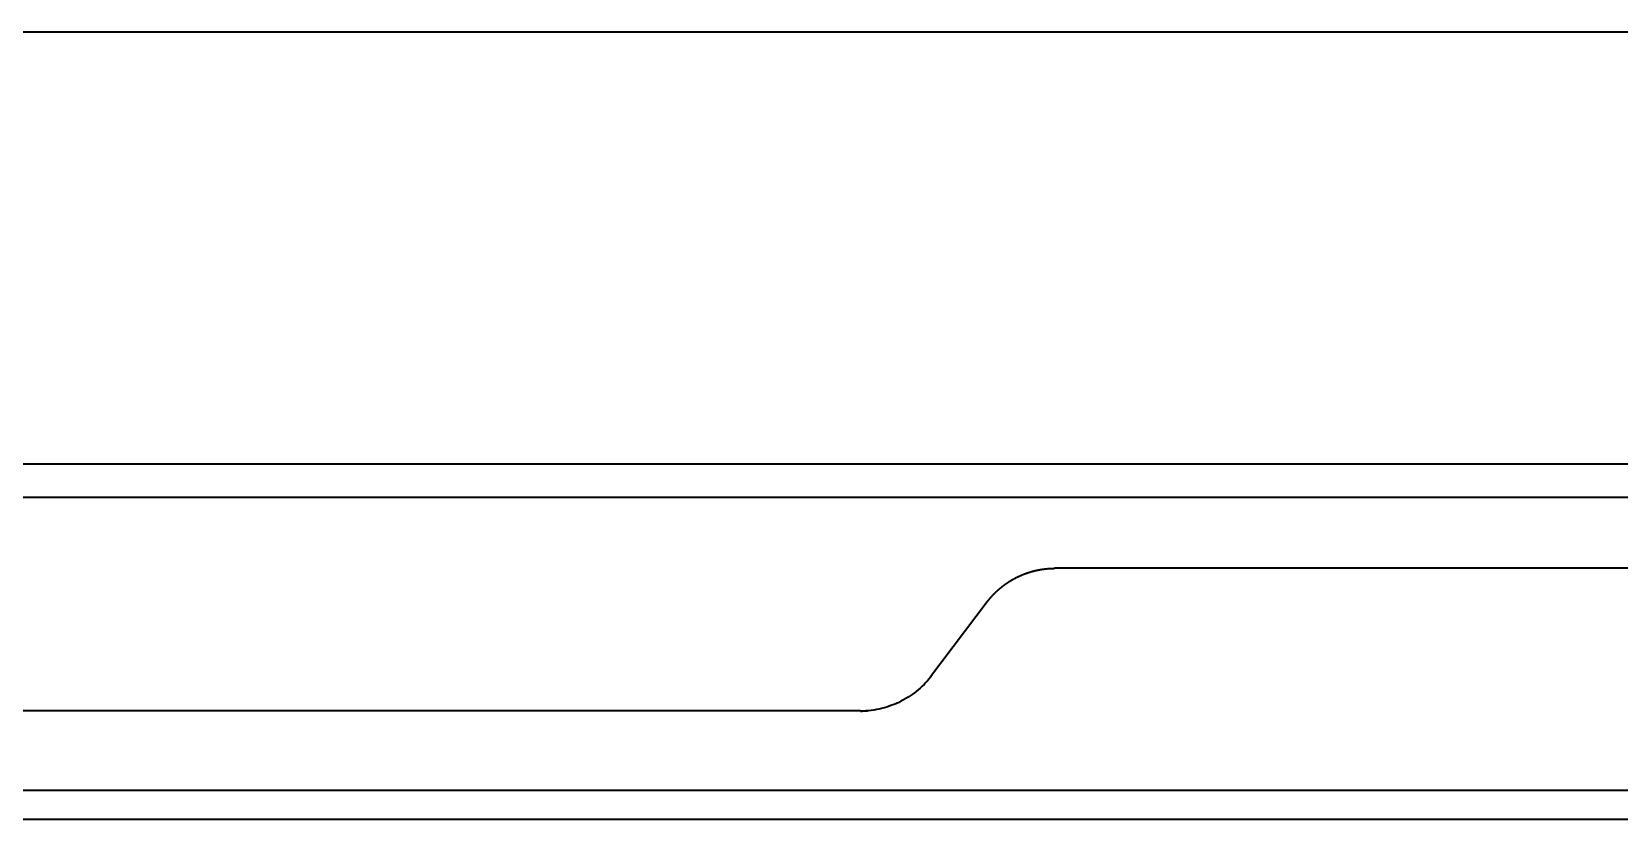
# Model space of a CAD drawing. Extents: x 53 to 4124, y 6244 to 10190.
# Drawn here: x 2505.2 to 2600.8, y 10058.4 to 10105.8 of the extents above; entities that cross this region are included whole.
import ezdxf

# ---------------------------------------------------------------- set-up
doc = ezdxf.new("R2010")
doc.units = 0
doc.header["$LTSCALE"] = 5
doc.layers.add('1', color=7, linetype='CONTINUOUS', true_color=0xffffff)
doc.layers.add('4', color=7, linetype='CONTINUOUS', true_color=0xffffff)

msp = doc.modelspace()

# ---------------------------------------------------------------- linework, layer by layer
at = {"layer": '1', "color": 7, "linetype": 'Continuous', "lineweight": 35}
for p, q in [((2412.323, 10105.759), (2766.227, 10105.759)), ((2761.995, 10079.759), (2416.556, 10079.759)), ((2414.142, 10077.759), (2764.409, 10077.759))]:
    msp.add_line(p, q, dxfattribs=at)
at = {"layer": '4', "color": 7, "linetype": 'Continuous', "lineweight": 35}
for p, q in [((2611.731, 10073.486), (2566.819, 10073.486)), ((2562.739, 10071.472), (2559.325, 10066.961)), ((2555.119, 10064.904), (2287.025, 10064.904)), ((2287.01, 10060.143), (2891.541, 10060.143)), ((2285.043, 10058.393), (2893.507, 10058.393))]:
    msp.add_line(p, q, dxfattribs=at)
for points, knots in [([(2562.697, 10071.411), (2562.704, 10071.421), (2562.717, 10071.44), (2562.739, 10071.468), (2562.76, 10071.496), (2562.782, 10071.524), (2562.803, 10071.551), (2562.825, 10071.579), (2562.847, 10071.606), (2562.869, 10071.633), (2562.892, 10071.66), (2562.914, 10071.687), (2562.937, 10071.714), (2562.96, 10071.74), (2562.983, 10071.766), (2563.006, 10071.792), (2563.03, 10071.818), (2563.053, 10071.844), (2563.077, 10071.87), (2563.101, 10071.895), (2563.125, 10071.92), (2563.149, 10071.945), (2563.173, 10071.97), (2563.198, 10071.994), (2563.222, 10072.019), (2563.247, 10072.043), (2563.272, 10072.067), (2563.297, 10072.09), (2563.322, 10072.114), (2563.348, 10072.137), (2563.373, 10072.161), (2563.398, 10072.184), (2563.424, 10072.206), (2563.45, 10072.229), (2563.476, 10072.251), (2563.502, 10072.274), (2563.528, 10072.296), (2563.555, 10072.317), (2563.581, 10072.339), (2563.608, 10072.36), (2563.634, 10072.382), (2563.661, 10072.403), (2563.688, 10072.423), (2563.715, 10072.444), (2563.742, 10072.465), (2563.769, 10072.485), (2563.797, 10072.505), (2563.824, 10072.525), (2563.852, 10072.544), (2563.879, 10072.564), (2563.907, 10072.583), (2563.935, 10072.602), (2563.963, 10072.62), (2563.991, 10072.639), (2564.019, 10072.657), (2564.047, 10072.676), (2564.076, 10072.694), (2564.104, 10072.711), (2564.132, 10072.729), (2564.161, 10072.746), (2564.19, 10072.763), (2564.218, 10072.78), (2564.247, 10072.797), (2564.276, 10072.814), (2564.305, 10072.83), (2564.334, 10072.846), (2564.363, 10072.862), (2564.392, 10072.878), (2564.422, 10072.893), (2564.451, 10072.909), (2564.48, 10072.924), (2564.51, 10072.938), (2564.539, 10072.953), (2564.569, 10072.968), (2564.598, 10072.982), (2564.628, 10072.996), (2564.658, 10073.01), (2564.688, 10073.023), (2564.717, 10073.037), (2564.747, 10073.05), (2564.777, 10073.063), (2564.807, 10073.076), (2564.837, 10073.089), (2564.867, 10073.101), (2564.898, 10073.113), (2564.928, 10073.125), (2564.958, 10073.137), (2564.988, 10073.149), (2565.018, 10073.16), (2565.049, 10073.171), (2565.079, 10073.182), (2565.11, 10073.193), (2565.14, 10073.204), (2565.17, 10073.214), (2565.201, 10073.224), (2565.231, 10073.234), (2565.262, 10073.244), (2565.292, 10073.254), (2565.323, 10073.263), (2565.354, 10073.272), (2565.384, 10073.281), (2565.415, 10073.29), (2565.446, 10073.298), (2565.476, 10073.307), (2565.507, 10073.315), (2565.538, 10073.323), (2565.568, 10073.331), (2565.599, 10073.338), (2565.63, 10073.346), (2565.66, 10073.353), (2565.691, 10073.36), (2565.722, 10073.367), (2565.753, 10073.373), (2565.783, 10073.38), (2565.814, 10073.386), (2565.845, 10073.392), (2565.876, 10073.398), (2565.906, 10073.403), (2565.937, 10073.409), (2565.968, 10073.414), (2565.998, 10073.419), (2566.029, 10073.424), (2566.06, 10073.429), (2566.09, 10073.433), (2566.121, 10073.437), (2566.152, 10073.442), (2566.182, 10073.445), (2566.213, 10073.449), (2566.243, 10073.453), (2566.274, 10073.456), (2566.305, 10073.459), (2566.335, 10073.462), (2566.366, 10073.465), (2566.396, 10073.468), (2566.427, 10073.47), (2566.457, 10073.472), (2566.487, 10073.474), (2566.518, 10073.476), (2566.548, 10073.478), (2566.578, 10073.479), (2566.609, 10073.481), (2566.639, 10073.482), (2566.669, 10073.483), (2566.699, 10073.484), (2566.729, 10073.484), (2566.759, 10073.485), (2566.789, 10073.485), (2566.809, 10073.485), (2566.819, 10073.485)], [0, 0, 0, 0, 0.008172, 0.016323, 0.024452, 0.03256, 0.040646, 0.04871, 0.056753, 0.064775, 0.072776, 0.080755, 0.088713, 0.09665, 0.104566, 0.112461, 0.120335, 0.128188, 0.13602, 0.143831, 0.151622, 0.159392, 0.167141, 0.17487, 0.182579, 0.190267, 0.197934, 0.205582, 0.213209, 0.220816, 0.228403, 0.23597, 0.243517, 0.251044, 0.258551, 0.266038, 0.273506, 0.280954, 0.288383, 0.295792, 0.303181, 0.310552, 0.317903, 0.325235, 0.332547, 0.339841, 0.347116, 0.354371, 0.361608, 0.368826, 0.376026, 0.383207, 0.390369, 0.397513, 0.404638, 0.411746, 0.418835, 0.425905, 0.432958, 0.439993, 0.44701, 0.454009, 0.46099, 0.467954, 0.4749, 0.481829, 0.48874, 0.495634, 0.502511, 0.509371, 0.516213, 0.523039, 0.529848, 0.53664, 0.543415, 0.550174, 0.556916, 0.563642, 0.570352, 0.577045, 0.583722, 0.590383, 0.597028, 0.603658, 0.610272, 0.61687, 0.623452, 0.630019, 0.636571, 0.643107, 0.649629, 0.656135, 0.662627, 0.669103, 0.675565, 0.682012, 0.688445, 0.694863, 0.701267, 0.707657, 0.714033, 0.720395, 0.726743, 0.733077, 0.739398, 0.745705, 0.751999, 0.758279, 0.764546, 0.770801, 0.777042, 0.78327, 0.789486, 0.795689, 0.80188, 0.808058, 0.814224, 0.820378, 0.82652, 0.83265, 0.838769, 0.844875, 0.850971, 0.857055, 0.863127, 0.869189, 0.87524, 0.881279, 0.887308, 0.893327, 0.899335, 0.905332, 0.91132, 0.917297, 0.923265, 0.929222, 0.93517, 0.941109, 0.947038, 0.952958, 0.958869, 0.96477, 0.970663, 0.976547, 0.982423, 0.98829, 0.994149, 1, 1, 1, 1]), ([(2559.426, 10067.077), (2559.211, 10066.755), (2558.684, 10066.2), (2557.663, 10065.493), (2556.634, 10065.091), (2555.765, 10064.927), (2555.336, 10064.901), (2555.119, 10064.9)], [0, 0, 0, 0, 0.309154, 0.574267, 0.799542, 0.901502, 1, 1, 1, 1]), ([(2555.119, 10064.902), (2555.128, 10064.902), (2555.144, 10064.903), (2555.168, 10064.903), (2555.193, 10064.903), (2555.217, 10064.903), (2555.242, 10064.904), (2555.267, 10064.904), (2555.291, 10064.905), (2555.316, 10064.906), (2555.34, 10064.907), (2555.365, 10064.908), (2555.389, 10064.909), (2555.414, 10064.911), (2555.439, 10064.912), (2555.463, 10064.913), (2555.488, 10064.915), (2555.512, 10064.917), (2555.528, 10064.918), (2555.535, 10064.919)], [0, 0, 0, 0, 0.058535, 0.117114, 0.17574, 0.234419, 0.293154, 0.351951, 0.410812, 0.469743, 0.528748, 0.587831, 0.646996, 0.706248, 0.765591, 0.82503, 0.884567, 0.944208, 1, 1, 1, 1])]:
    msp.add_open_spline(points, degree=3, knots=knots, dxfattribs=at)

doc.saveas('drawing.dxf')
